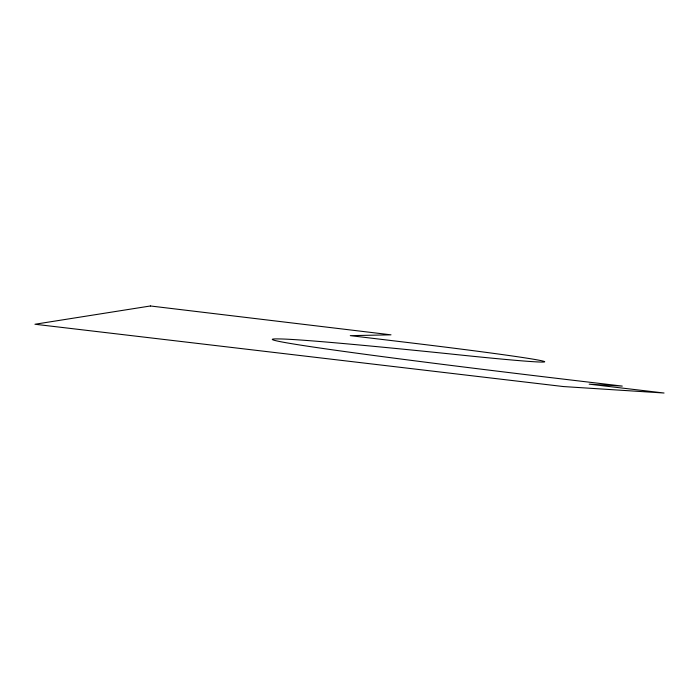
<?xml version="1.0" encoding="UTF-8"?>
<svg xmlns="http://www.w3.org/2000/svg" width="699" height="699" viewBox="0 0 699 699"><rect width="100%" height="100%" fill="white"/><g stroke="black" fill="none" stroke-linecap="round" stroke-linejoin="round"><path stroke-width="1.05" d="M150.407 305.979L34.95 324.249L563.403 386.556L664.05 393.021L589.178 384.162L622.276 386.093L568.837 379.767A413.546 6.824 6.5 0 1 279.548 338.936A396.7 6.579 6.5 0 1 448.007 353.703A175.021 3.451 6.6 0 0 543.132 361.13A175.021 3.451 6.6 0 0 400.71 341.671L350.278 335.642L391.003 334.83L150.407 305.979"/></g></svg>
